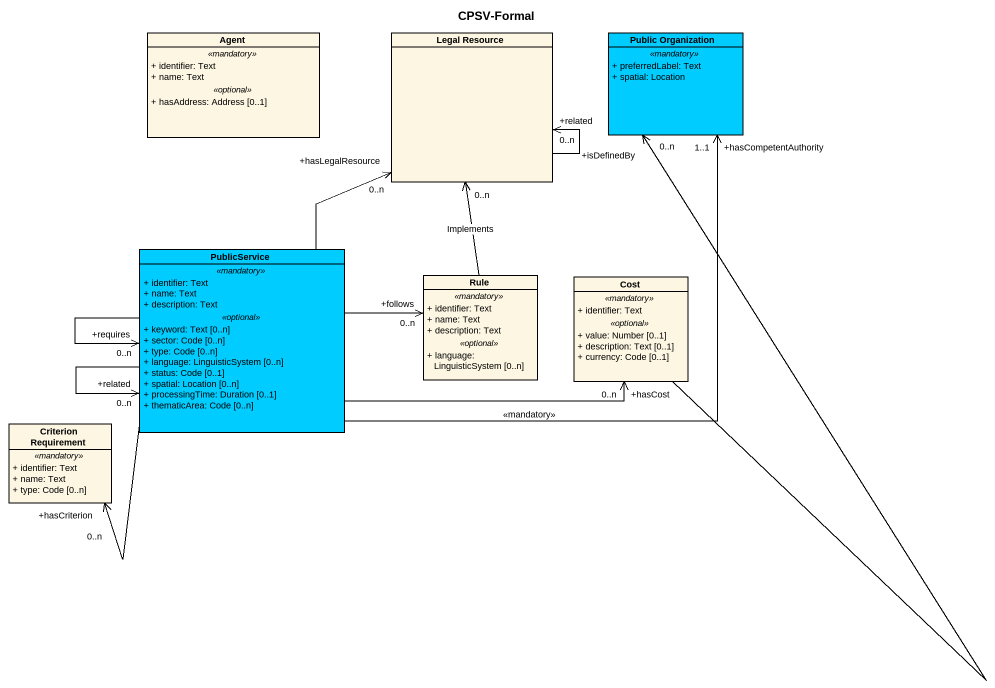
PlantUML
@startuml
title CPSV-Formal
hide circle
hide empty members
skinparam classAttributeIconSize 0
class "Agent" as Agent_ {
  .. <<mandatory>> ..
  + identifier: Text
  + name: Text
  .. <<optional>> ..
  + hasAddress: Address [0..1]
}
class "Legal Resource" as Legal_Resource
class "Public Organization" as Public_Organization #00CCFF {
  .. <<mandatory>> ..
  + preferredLabel: Text
  + spatial: Location
}
class PublicService #00CCFF {
  .. <<mandatory>> ..
  + identifier: Text
  + name: Text
  + description: Text
  .. <<optional>> ..
  + keyword: Text [0..n]
  + sector: Code [0..n]
  + type: Code [0..n]
  + language: LinguisticSystem [0..n]
  + status: Code [0..1]
  + spatial: Location [0..n]
  + processingTime: Duration [0..1]
  + thematicArea: Code [0..n]
}
class Rule {
  .. <<mandatory>> ..
  + identifier: Text
  + name: Text
  + description: Text
  .. <<optional>> ..
  + language: LinguisticSystem [0..n]
}
class Cost {
  .. <<mandatory>> ..
  + identifier: Text
  .. <<optional>> ..
  + value: Number [0..1]
  + description: Text [0..1]
  + currency: Code [0..1]
}
class "Criterion Requirement" as Criterion_Requirement {
  .. <<mandatory>> ..
  + identifier: Text
  + name: Text
  + type: Code [0..n]
}
Legal_Resource --> "+related\n0..n" Legal_Resource
Legal_Resource "0..n" <-- Rule : Implements
Public_Organization "+hasCompetentAuthority\n1..1" <-left- PublicService : <<mandatory>>
PublicService -up-> "+hasLegalResource\n0..n" Legal_Resource
PublicService --> "+requires\n0..n" PublicService
PublicService --> "+related\n0..n" PublicService
PublicService -right-> "+hasCost\n0..n" Cost
PublicService --> "+hasCriterion\n0..n" Criterion_Requirement
Rule "+follows\n0..n" <-left- PublicService
Cost -up-> "+isDefinedBy\n0..n" Public_Organization
@enduml
